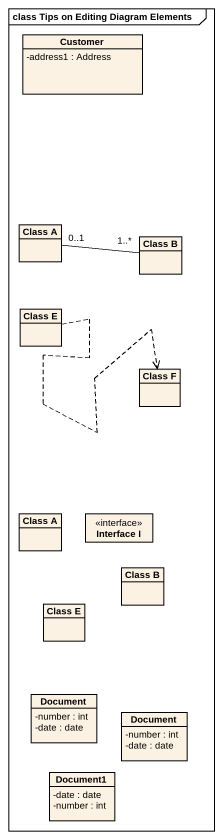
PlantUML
@startuml
mainframe class Tips on Editing Diagram Elements
hide circle
hide empty members
skinparam classAttributeIconSize 0
class Customer {
  -address1 : Address
}
class "Class A" as Class_A
class "Class B" as Class_B
class "Class E" as Class_E
class "Class F" as Class_F
class "Class A" as Class_A_2
interface "Interface I" as Interface_I
class "Class B" as Class_B_2
class "Class E" as Class_E_2
class Document {
  -number : int
  -date : date
}
class "Document" as Document_2 {
  -number : int
  -date : date
}
class Document1 {
  -date : date
  -number : int
}
Class_A "0..1" -right- "1..*" Class_B
Class_E .right.> Class_F
@enduml
